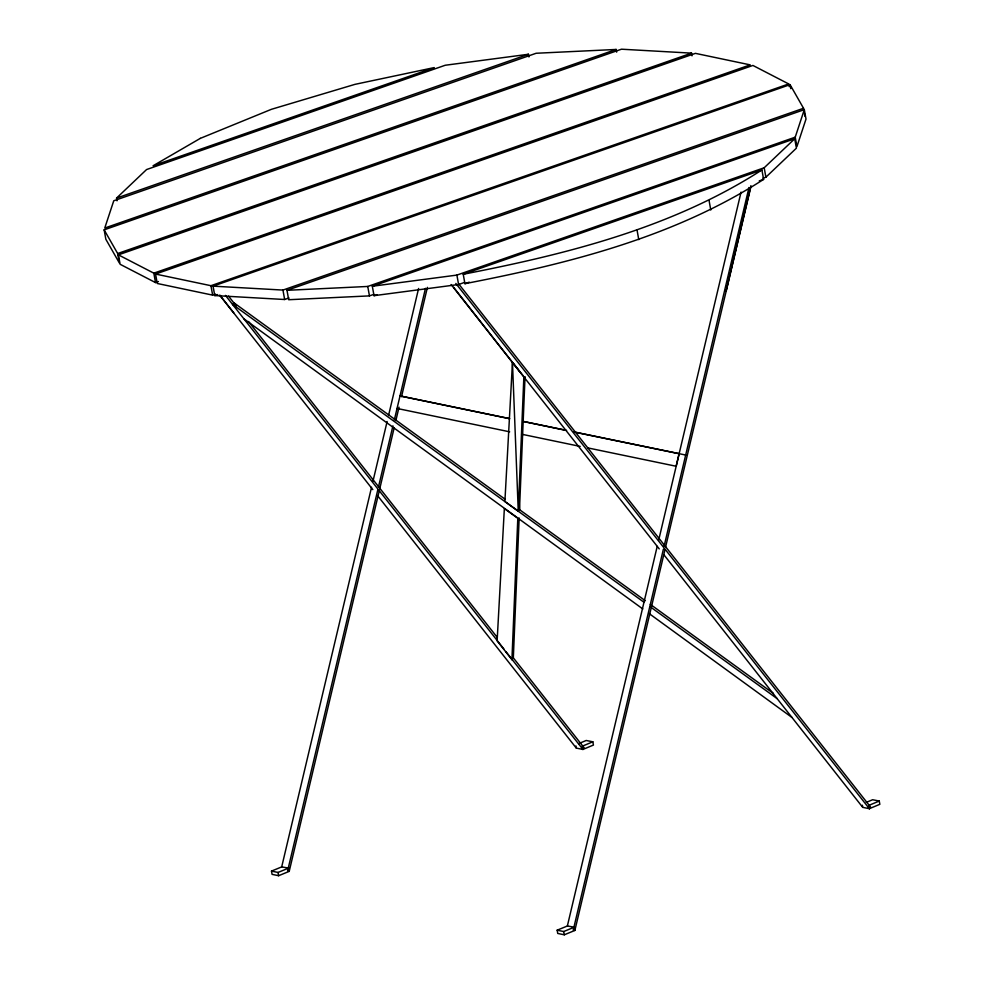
<?xml version="1.0" encoding="UTF-8"?>
<svg xmlns="http://www.w3.org/2000/svg" width="984" height="984" viewBox="0 0 984 984"><rect width="100%" height="100%" fill="white"/><g stroke="black" fill="none" stroke-linecap="round" stroke-linejoin="round"><path stroke-width="1.48" d="M511.926 659.661L517.805 518.26L504.349 508.568L497.129 640.867L511.926 659.661L513.328 657.865L519.158 517.99M512.467 362.358L518.26 511.127L523.869 376.688L512.467 362.358L504.89 501.496L518.26 511.127L519.503 509.527L525.038 376.614M726.081 291.362L750.927 185.767M394.141 427.942L289.21 871.357L278.632 875.711L272.088 874.358L271.498 871.098L281.695 866.904L371.546 487.264M372.961 481.287L387.118 421.496M388.532 415.519L418.594 288.472M377.733 490.106L287.599 870.938L289.21 871.357L288.62 868.097L281.695 866.904M378.434 487.117L392.936 425.838M394.35 419.861L425.482 288.324M395.851 420.635L399.037 407.179M401.509 396.712L427.413 287.365M664.938 549.847L574.865 930.446L564.287 934.8L557.743 933.447L557.165 930.188L567.362 925.993L657.214 546.354M658.628 540.376L741.05 192.126M676.18 466.182L679.132 453.686L574.127 432.037M663.388 549.207L573.254 930.04L574.865 930.446L574.287 927.186L567.362 925.993M664.102 546.218L748.996 187.501M665.59 546.993L750.952 186.443M804.309 109.642L806.007 119.076L796.917 146.616L795.22 137.182L804.309 109.642L286.984 290.305L288.681 299.726L369.455 295.889L373.797 294.364M377.536 495.592L576.317 748.111L582.934 749.427L584.176 747.84L513.414 657.964M663.954 554.841L862.734 807.36L869.352 808.676L870.594 807.089L458.95 284.253M644.102 602.331L232.581 304.437L233.885 302.777L504.866 499.06M232.581 304.437L233.835 302.863M117.022 200.81L116.53 198.116L146.567 169.555L445.235 65.251L528.457 54.268L528.949 56.961M464.387 282.482L458.593 284.511L374.018 295.667L372.321 286.246L456.896 275.089L764.187 167.772L794.715 138.744L796.413 148.166L765.884 177.194L762.994 178.215M463.23 274.253C566.882 254.155 672.195 227.808 761.911 169.949L763.609 179.371C673.88 237.23 568.58 263.577 464.928 283.675L463.23 274.253L761.911 169.949M578.629 743.646L586.206 740.485L592.835 741.801L593.426 745.06L582.934 749.427L505.837 651.519M592.835 741.801L582.343 746.167L582.934 749.427M866.314 802.366L872.636 799.734L879.253 801.05L879.844 804.309L869.352 808.676L455.826 283.441M879.253 801.05L868.774 805.416L869.352 808.676M271.498 871.098L278.041 872.451L288.62 868.097M557.165 930.188L563.697 931.541L574.287 927.186M116.53 198.116L528.457 54.268M616.156 49.458L104.759 228.042L113.763 200.761L536.157 53.259L616.156 49.458L616.648 52.152M104.156 229.85L117.674 253.54L119.359 262.974L105.854 239.284L104.156 229.85L621.482 49.2L691.543 53.136L692.023 55.83M117.674 253.54L691.543 53.136M118.412 254.856L695.417 53.357L750.214 64.882L153.824 273.158L118.412 254.856L120.11 264.278L155.509 282.58L158.412 281.559M215.545 294.118L212.642 295.126L157.255 283.478L155.558 274.056L752.908 65.448L788.701 83.948L789.18 86.641M155.558 274.056L210.945 285.704L788.701 83.948M288.988 297.98L284.647 299.505L214.746 295.569L213.061 286.147L790.054 84.649L803.534 108.277L804.014 110.971M214.746 295.569L217.648 294.56M213.061 286.147L282.949 290.071L803.534 108.277M286.984 290.305L367.758 286.455L795.22 137.182M372.321 286.246L794.715 138.744M374.018 295.667L376.921 294.659M464.928 283.675L469.282 282.15M759.254 180.896L763.609 179.371M566.587 430.402L523.07 421.398L565.123 430.18M574.09 431.951L685.676 455.038M509.651 431.816L397.056 408.446L398.643 408.852M521.618 434.215L580.179 446.404M587.645 447.868L676.217 466.268M518.543 508.962L645.356 600.757M650.326 604.361L773.412 693.462M650.313 606.833L777.126 698.628M243.934 318.853L642.81 608.961M649.022 613.487L791.923 717.422M451.103 284.524L659.243 548.9M228.559 296.159L236.148 305.803M248.497 321.485L497.277 637.46M225.471 295.409L503.943 649.096M219.813 295.286L372.825 489.638M453.649 287.377L520.413 372.506M219.899 295.262L233.995 313.244M804.506 113.664L804.986 116.358M790.054 84.649L790.779 88.683M764.187 167.772L765.884 177.194M862.341 805.195L862.734 807.36M709.083 200.588L710.78 210.023M637.066 230.195L638.764 239.616M575.923 745.934L576.317 748.111M456.896 275.089L458.593 284.511M563.697 931.541L564.287 934.8M367.758 286.455L369.455 295.889M282.949 290.071L284.647 299.505M210.945 285.704L212.642 295.126M278.041 872.451L278.632 875.711M153.824 273.158L155.509 282.58M519.085 498.802L519.503 509.527M200.33 138.363L153.086 165.767L434.276 67.576L354.941 84.366L271.412 109.31L200.33 138.363M509.564 418.606L400.021 395.937L509.601 418.692"/></g></svg>
